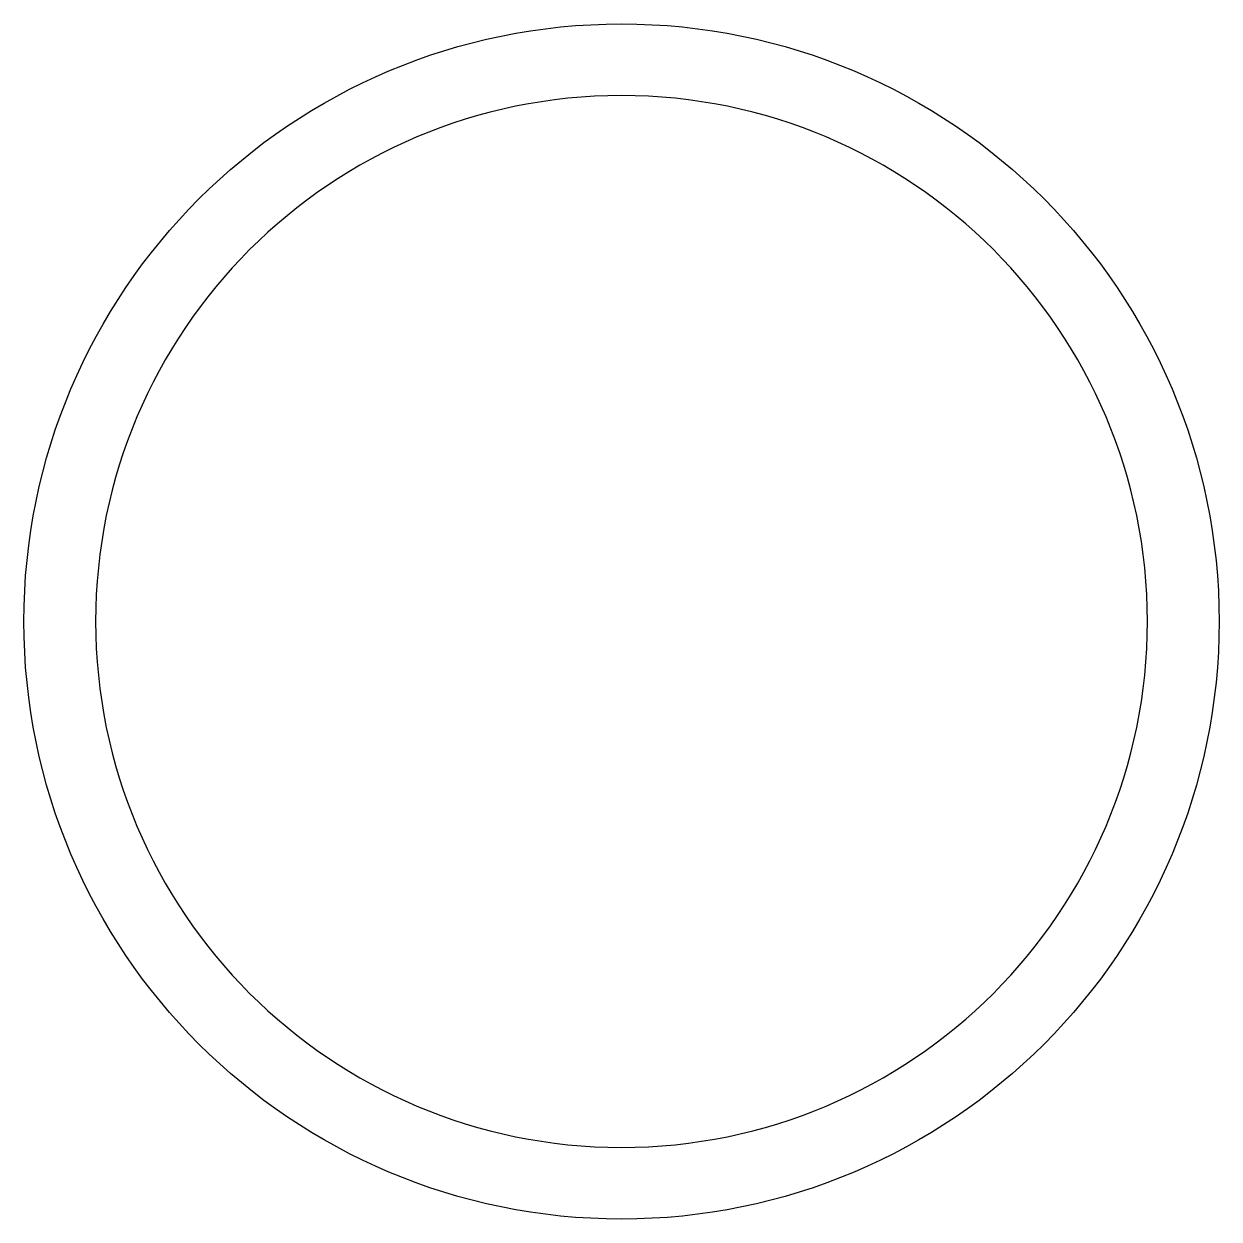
# Model space of a CAD drawing. Extents: x 3729.4 to 3754.4, y 1716.9 to 1741.9.
import ezdxf

# ---------------------------------------------------------------- set-up
doc = ezdxf.new("R2010")
doc.units = 0
doc.layers.get('0').update_dxf_attribs({"linetype": 'CONTINUOUS'})

msp = doc.modelspace()

# ---------------------------------------------------------------- linework, layer by layer
msp.add_circle((3741.886, 1729.433), 12.5)
at = {"extrusion": (0, 0, -1)}
msp.add_circle((-3741.886, 1729.433), 11, dxfattribs=at)

doc.saveas('drawing.dxf')
